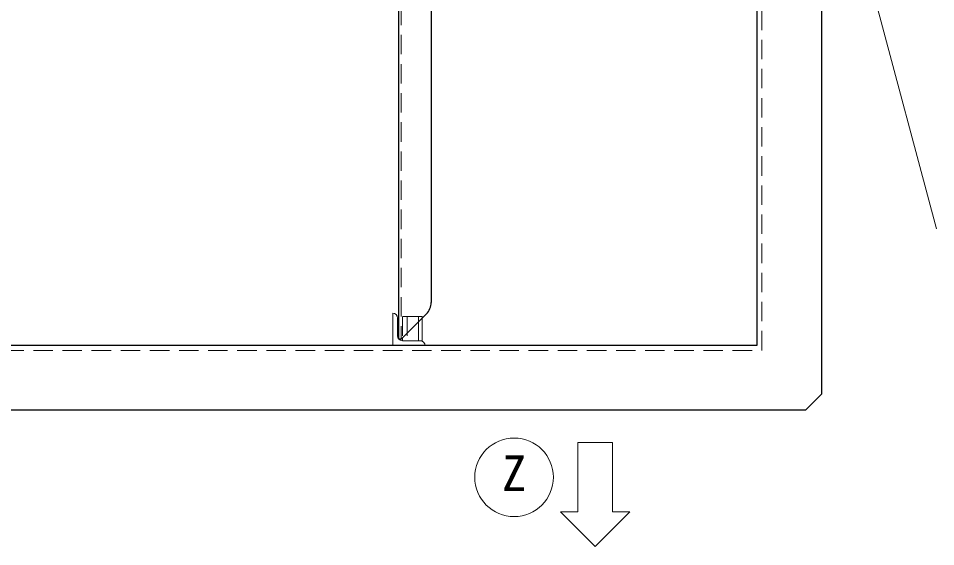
# Model space of a CAD drawing. Units: millimetres at full size, sheet at 1:10; details may follow other scales. Extents: x -2125 to 1925, y -1405 to 1405.
# Drawn here: x -333 to 234, y 231 to 557 of the extents above; entities that cross this region are included whole.
import ezdxf
from ezdxf.enums import TextEntityAlignment as Align

# ---------------------------------------------------------------- set-up
doc = ezdxf.new("R2010")
doc.units = ezdxf.units.MM
doc.header["$LTSCALE"] = 10
doc.linetypes.add('DASHED1', pattern=[1.8, 1.2, -0.6])
doc.layers.add('0-A', color=4, linetype='Continuous', lineweight=9)
doc.styles.add('ＭＳ ゴシック', font='')
doc.styles.get('ＭＳ ゴシック').set_extended_font_data('MS Gothic')

msp = doc.modelspace()

# ---------------------------------------------------------------- linework, layer by layer
at = {"layer": '0-A', "color": 5, "lineweight": 25}
for p, q in [((-98.05, 359.03), (-98.05, 655.02)), ((-78.05, 655.02), (-78.05, 381.68)), ((123.2, 655.02), (123.2, 355.02)), ((163.2, 655.02), (163.2, 325.02)), ((-96.55, 359.03), (-80.98, 374.61)), ((-96.55, 359.03), (-98.05, 359.03)), ((123.2, 355.02), (-1076.8, 355.02)), ((163.2, 325.02), (153.2, 315.02)), ((153.2, 315.02), (-1106.8, 315.02))]:
    msp.add_line(p, q, dxfattribs=at)
at = {"layer": '0-A', "color": 7, "linetype": 'DASHED1', "lineweight": 18}
for p, q in [((-96.55, 655.02), (-96.55, 359.03)), ((126.2, 352.02), (126.2, 655.02)), ((-1079.8, 352.02), (126.2, 352.02))]:
    msp.add_line(p, q, dxfattribs=at)
at = {"layer": '0-A', "color": 7, "lineweight": 18}
for p, q in [((186.9, 603.87), (234.24, 427.18)), ((-101.8, 375.02), (-101.8, 355.02)), ((-98.8, 361.02), (-98.8, 372.02)), ((-85.8, 369.78), (-85.8, 358.02)), ((-83.64, 358.02), (-83.64, 371.94)), ((-95.8, 359.78), (-95.8, 358.02)), ((-95.8, 358.02), (-83.64, 358.02))]:
    msp.add_line(p, q, dxfattribs=at)
at = {"layer": '0-A', "linetype": 'DASHED1'}
for p, q in [((-92.8, 373.02), (-92.8, 358.02)), ((-85.8, 373.02), (-85.8, 369.78))]:
    msp.add_line(p, q, dxfattribs=at)
at = {"layer": '0-A'}
for p, q in [((12.49, 295.02), (12.49, 252.16)), ((12.49, 295.02), (33.92, 295.02)), ((33.92, 295.02), (33.92, 252.16)), ((1.78, 252.16), (12.49, 252.16)), ((23.2, 230.73), (1.78, 252.16)), ((23.2, 230.73), (44.63, 252.16)), ((33.92, 252.16), (44.63, 252.16))]:
    msp.add_line(p, q, dxfattribs=at)
at = {"layer": '0-A', "linetype": 'DASHED1'}
msp.add_lwpolyline([(-83.64, 371.94), (-83.64, 373.02), (-95.8, 373.02), (-95.8, 359.78)], dxfattribs=at)
at = {"layer": '0-A', "color": 7, "lineweight": 18}
msp.add_circle((-26.8, 273.59), 24.29, dxfattribs=at)
at = {"layer": '0-A', "color": 5, "lineweight": 25}
msp.add_arc((-88.05, 381.68), 10, 315, 360, dxfattribs=at)
at = {"layer": '0-A', "color": 7, "lineweight": 18}
for centre, start, end in [((-101.8, 372.02), 0, 90), ((-95.8, 361.02), 180, 270), ((-84.8, 355.02), 0, 90)]:
    msp.add_arc(centre, 3, start, end, dxfattribs=at)

# ---------------------------------------------------------------- texts
at = {"layer": '0-A', "color": 7, "style": 'ＭＳ ゴシック'}
msp.add_text('Z', height=21.99, dxfattribs=at).set_placement((-34.3, 258.59), align=Align.BOTTOM_LEFT)

doc.saveas('drawing.dxf')
